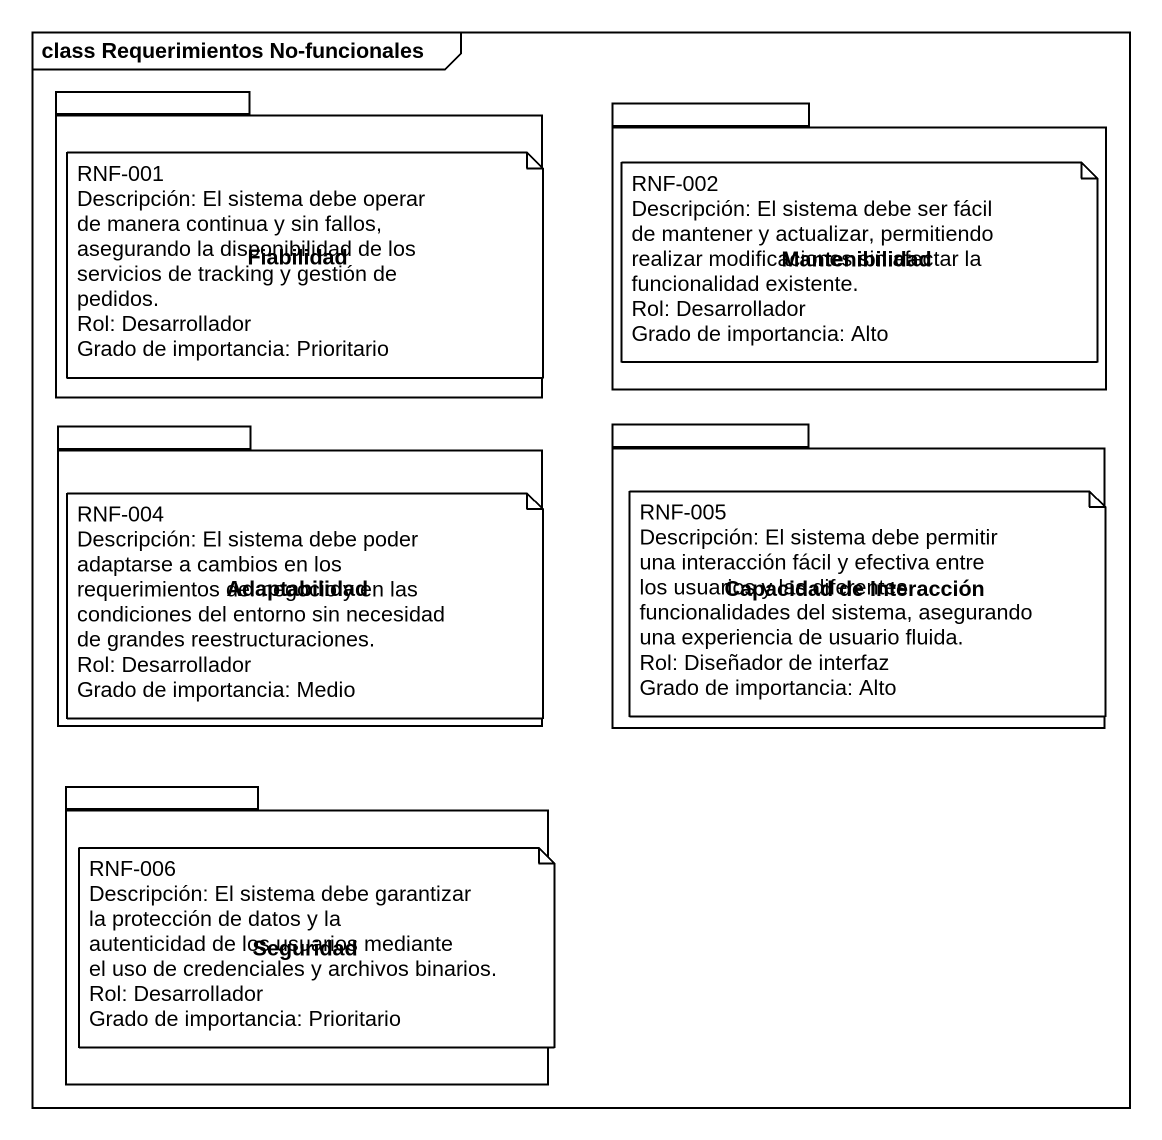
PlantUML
@startuml
mainframe class Requerimientos No-funcionales
package Fiabilidad {
}
package Mantenibilidad {
}
package Adaptabilidad {
}
package "Capacidad de Interacción" as Capacidad_de_Interacción {
}
package Seguridad {
}
note as N1
  RNF-001
  Descripción: El sistema debe operar
  de manera continua y sin fallos,
  asegurando la disponibilidad de los
  servicios de tracking y gestión de
  pedidos.
  Rol: Desarrollador
  Grado de importancia: Prioritario
end note
note as N2
  RNF-002
  Descripción: El sistema debe ser fácil
  de mantener y actualizar, permitiendo
  realizar modificaciones sin afectar la
  funcionalidad existente.
  Rol: Desarrollador
  Grado de importancia: Alto
end note
note as N3
  RNF-004
  Descripción: El sistema debe poder
  adaptarse a cambios en los
  requerimientos del negocio y en las
  condiciones del entorno sin necesidad
  de grandes reestructuraciones.
  Rol: Desarrollador
  Grado de importancia: Medio
end note
note as N4
  RNF-005
  Descripción: El sistema debe permitir
  una interacción fácil y efectiva entre
  los usuarios y las diferentes
  funcionalidades del sistema, asegurando
  una experiencia de usuario fluida.
  Rol: Diseñador de interfaz
  Grado de importancia: Alto
end note
note as N5
  RNF-006
  Descripción: El sistema debe garantizar
  la protección de datos y la
  autenticidad de los usuarios mediante
  el uso de credenciales y archivos binarios.
  Rol: Desarrollador
  Grado de importancia: Prioritario
end note
@enduml
